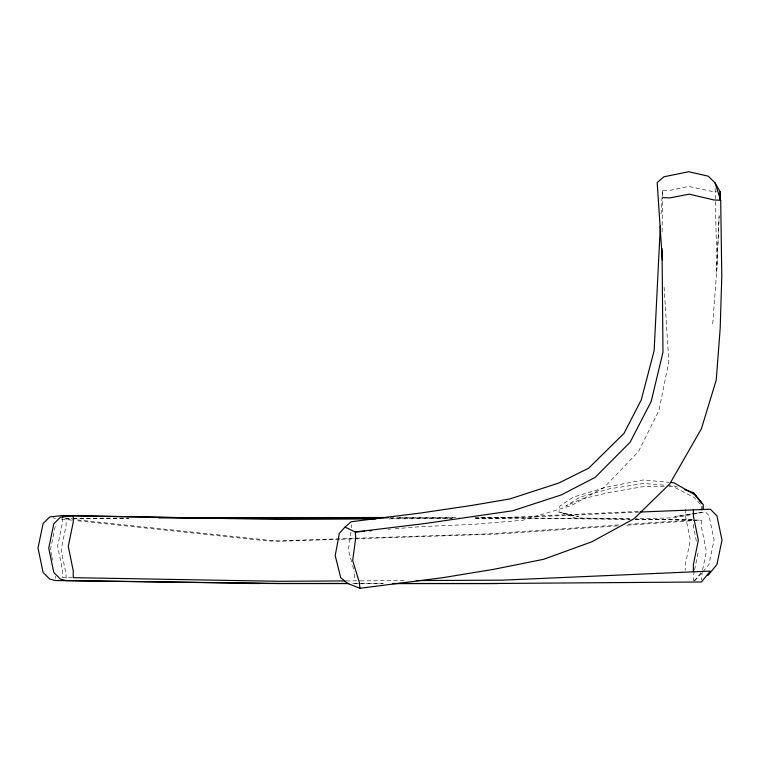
<?xml version="1.0" encoding="UTF-8"?>
<svg xmlns="http://www.w3.org/2000/svg" width="760" height="760" viewBox="0 0 760 760"><rect width="100%" height="100%" fill="white"/><g stroke="black" fill="none" stroke-linecap="round" stroke-linejoin="round"><path stroke-width="0.57" stroke-dasharray="3.8 2.85" d="M701.955 510.255L701.974 506.103L694.298 497.619L673.503 486.723L668.885 486.694M701.955 510.122L701.983 505.704M662.15 231.923L662.406 197.514M662.416 196.327L662.463 190.399L669.17 190.551L688.645 186.428L713.469 191.748L716.832 191.824M716.614 272.356L719.14 215.564M712.747 323.836L716.889 268.603L719.131 216.685M661.048 214.044L662.463 190.399M350.968 532.161L348.365 550.04L352.308 564.347M50.454 549.869L55.451 525.255M694.364 570.969L693.414 575.596L693.414 580.915M694.602 569.819L698.411 551.313M702.364 571.035L701.413 579.88M702.601 569.886L706.392 551.456L701.413 526.936L701.413 520.125L635.075 519.375M700.881 572.85L693.414 581.98L702.269 572.631M703.019 571.719L708.985 564.414L714.086 539.961L708.985 515.517L704.852 511.385M703.161 512.335L674.709 517.817L635.569 518.823M388.141 529.321L390.488 529.131M395.19 528.751L421.012 526.651L472.425 524.39L523.013 520.23L571.225 505.609L604.447 487.141L638.457 451.573L658.986 410.381L668.847 361.589L664.031 286.007M618.925 524.942L488.851 533.824L269.287 541.139L75.421 520.543M628.378 524.295L692.236 519.935M617.319 525.872L497.705 534.042L340.508 539.277M626.8 525.226L701.413 520.125M638.115 511.451L494.057 517.997L475.085 518.092M638.951 512.097L502.882 518.272L475.579 518.415M339.321 539.315L279.043 541.319L75.515 519.697M64.942 518.377L72.067 518.339M73.254 518.339L129.038 518.082M66.101 578.445L66.101 574.208L61.123 550.021L66.101 525.511L66.101 518.7L72.01 518.672M73.197 518.672L128.744 518.415M390.897 518.51L452.561 518.206M388.93 518.852L451.839 518.529M346.199 580.925L360.069 580.792M360.44 580.858L405.127 580.564M399.038 517.484L459.287 517.503M480.548 517.512L629.556 519.128M390.032 517.76L452.722 517.788M475.19 517.797L630.334 519.317M383.22 583.509L352.365 583.509L383.059 583.519M664.259 486.675L643.463 486.571L608.028 492.727L580.649 499.386L565.839 506.084L580.051 497.135L609.387 488.851L643.682 483.445L666.092 485.345M635.464 519.194L693.414 519.859M629.641 518.747L575.139 517.978L560.794 512.335L578.512 516.743L558.933 512.335L559.788 506.084L573.258 497.135L605.957 487.293L643.083 479.978L669.303 482.362M72.096 577.799L62.624 577.628L62.624 570.788L57.617 546.174L62.624 521.892L62.624 518.7M667.27 485.44L674.348 486.039L678.794 487.587M66.101 518.7L74.337 519.574M61.322 519.042L74.252 520.419M53.153 517.836L55.451 518.424M352.611 565.45L354.435 572.042M50.929 552.188L51.642 555.655M51.88 556.814L52.592 560.281M696.369 541.244L693.414 526.699L693.414 522.139M351.395 524.714L351.614 527.687M354.54 574.066L354.758 578.094M715.122 188.651L715.378 200.402M715.407 201.581L716.889 268.603M685.349 509.304L685.349 515.688L690.346 539.971L685.349 564.585L685.349 570.285M55.451 576.289L55.451 578.417M701.945 512.335L674.737 516.582L701.945 512.335"/><path stroke-width="1.14" d="M662.026 248.53L662.976 352.241L651.187 401.479L630.106 442.244L595.146 477.375L561.383 494.893L512.639 510.777L423.814 523.697L355.281 531.99L345.002 527.117L339.368 533.311L335.198 555.607L340.755 577.723L347.738 583.509L359.917 588.278L442.244 577.761L493.221 569.411L543.495 559.322L591.831 541.794L634.049 518.738L669.797 483.825L701.413 428.726L716.233 380.104L720.195 328.149L721.791 276.279L720.698 200.269L714.989 182.77L708.225 176.177L688.702 171.722L663.879 176.805L657.172 182.581L662.359 260.309M703.218 509.067L703.294 504.716L695.438 495.064L673.864 482.78L670.443 482.467M720.195 191.909L719.881 199.006L720.195 191.909L714.989 182.77M660.345 225.872L654.142 350.654L641.24 399.978L623.989 433.399L588.734 468.131L558.98 482.961L509.998 498.902L471.817 505.428L420.631 513.019L351.177 521.74L345.002 527.117M707.997 575.415L716.917 564.509L722 540.16L716.917 515.803L710.334 509.228L640.139 512.04M230.85 518.481L62.624 515.508L49.713 516.952L43.101 523.564L38 548.008L43.101 572.461L49.713 579.072L55.451 580.545L269.287 583.5L348.802 583.509L279.043 583.509L66.101 580.564L60.392 579.101L53.808 572.517L48.725 548.169L53.808 523.82L60.392 517.237L73.245 515.803L277.352 519.413L375.877 518.918M364.667 531.221L355.281 531.99L355.718 538.033L352.668 560.51L359.366 582.341L359.917 588.278M369.36 530.841L371.716 530.651M392.72 583.519L488.851 583.528L701.413 581.989L710.334 571.083L502.882 580.136L416.233 580.573M158.707 517.94L388.408 517.475M193.752 518.111L387.666 517.76M345.012 580.934L277.352 581.276L73.245 577.667L73.245 570.855L68.267 546.345L73.245 522.158L73.245 515.803M249.005 583.509L259.825 583.509M392.512 583.519L497.705 583.538M663.214 197.609L669.883 197.894L689.253 194.161L713.972 199.984L720.698 200.269M684.361 489.516L693.262 492.594L696.169 496.223M697.632 498.037L701.993 503.49L693.262 492.594M693.376 509.627L693.376 515.973L698.355 540.16L693.376 564.68L693.376 571.491M62.624 515.508L62.624 517.636"/></g></svg>
